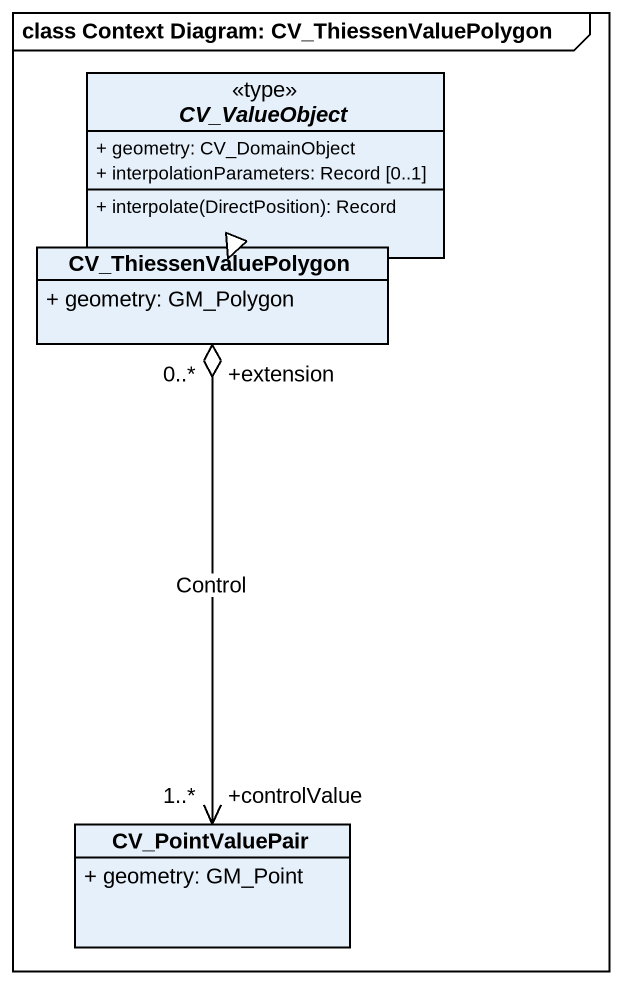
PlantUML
@startuml
mainframe class Context Diagram: CV_ThiessenValuePolygon
hide circle
hide empty members
skinparam classAttributeIconSize 0
abstract class CV_ValueObject <<type>> {
  + geometry: CV_DomainObject
  + interpolationParameters: Record [0..1]
  + interpolate(DirectPosition): Record
}
class CV_ThiessenValuePolygon {
  + geometry: GM_Polygon
}
class CV_PointValuePair {
  + geometry: GM_Point
}
CV_ThiessenValuePolygon -up-|> CV_ValueObject
CV_ThiessenValuePolygon "+extension\n0..*" o--> "+controlValue\n1..*" CV_PointValuePair : Control
@enduml
